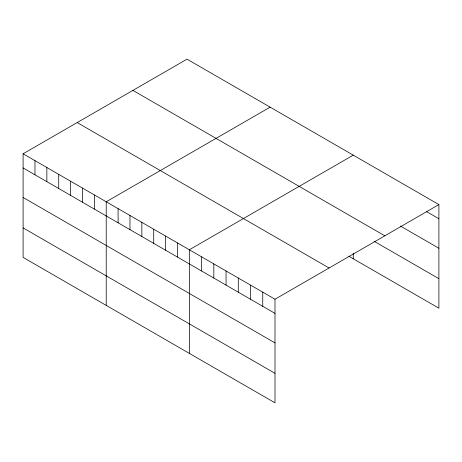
<?xml version="1.0" encoding="UTF-8"?>
<svg xmlns="http://www.w3.org/2000/svg" width="462" height="462" viewBox="0 0 462 462"><rect width="100%" height="100%" fill="white"/><g stroke="black" fill="none" stroke-linecap="round" stroke-linejoin="round"><path stroke-width="0.69" d="M23.1 153.794L274.994 299.226L274.994 402.835L23.1 257.409L23.1 153.794L187.006 59.165L438.9 204.591L438.9 308.206L348.879 256.237M270.131 107.155L106.225 201.784L106.225 305.399M353.257 155.145L189.351 249.775L189.351 353.39M274.994 299.226L438.9 204.591M426.663 211.688L438.9 218.751M400.358 226.022L438.9 248.267M132.917 90.39L384.811 235.822M374.053 241.245L438.9 278.684M77.189 122.569L329.083 267.995M23.1 167.949L274.994 313.38M23.1 197.47L274.994 342.902M23.1 227.887L274.994 373.313M353.257 253.136L353.257 258.76M262.757 292.157L262.757 306.318M250.525 285.094L250.525 299.255M238.288 278.032L238.288 292.186M226.057 270.969L226.057 285.123M213.819 263.906L213.819 278.06M201.582 256.843L201.582 270.998M177.477 242.92L177.477 257.08M165.598 236.065L165.598 250.219M153.725 229.21L153.725 243.364M141.851 222.355L141.851 236.509M129.972 215.5L129.972 229.654M118.099 208.639L118.099 222.8M94.352 194.929L94.352 209.084M82.473 188.074L82.473 202.229M70.599 181.22L70.599 195.374M58.726 174.359L58.726 188.519M46.853 167.504L46.853 181.664M34.973 160.649L34.973 174.803"/></g></svg>
